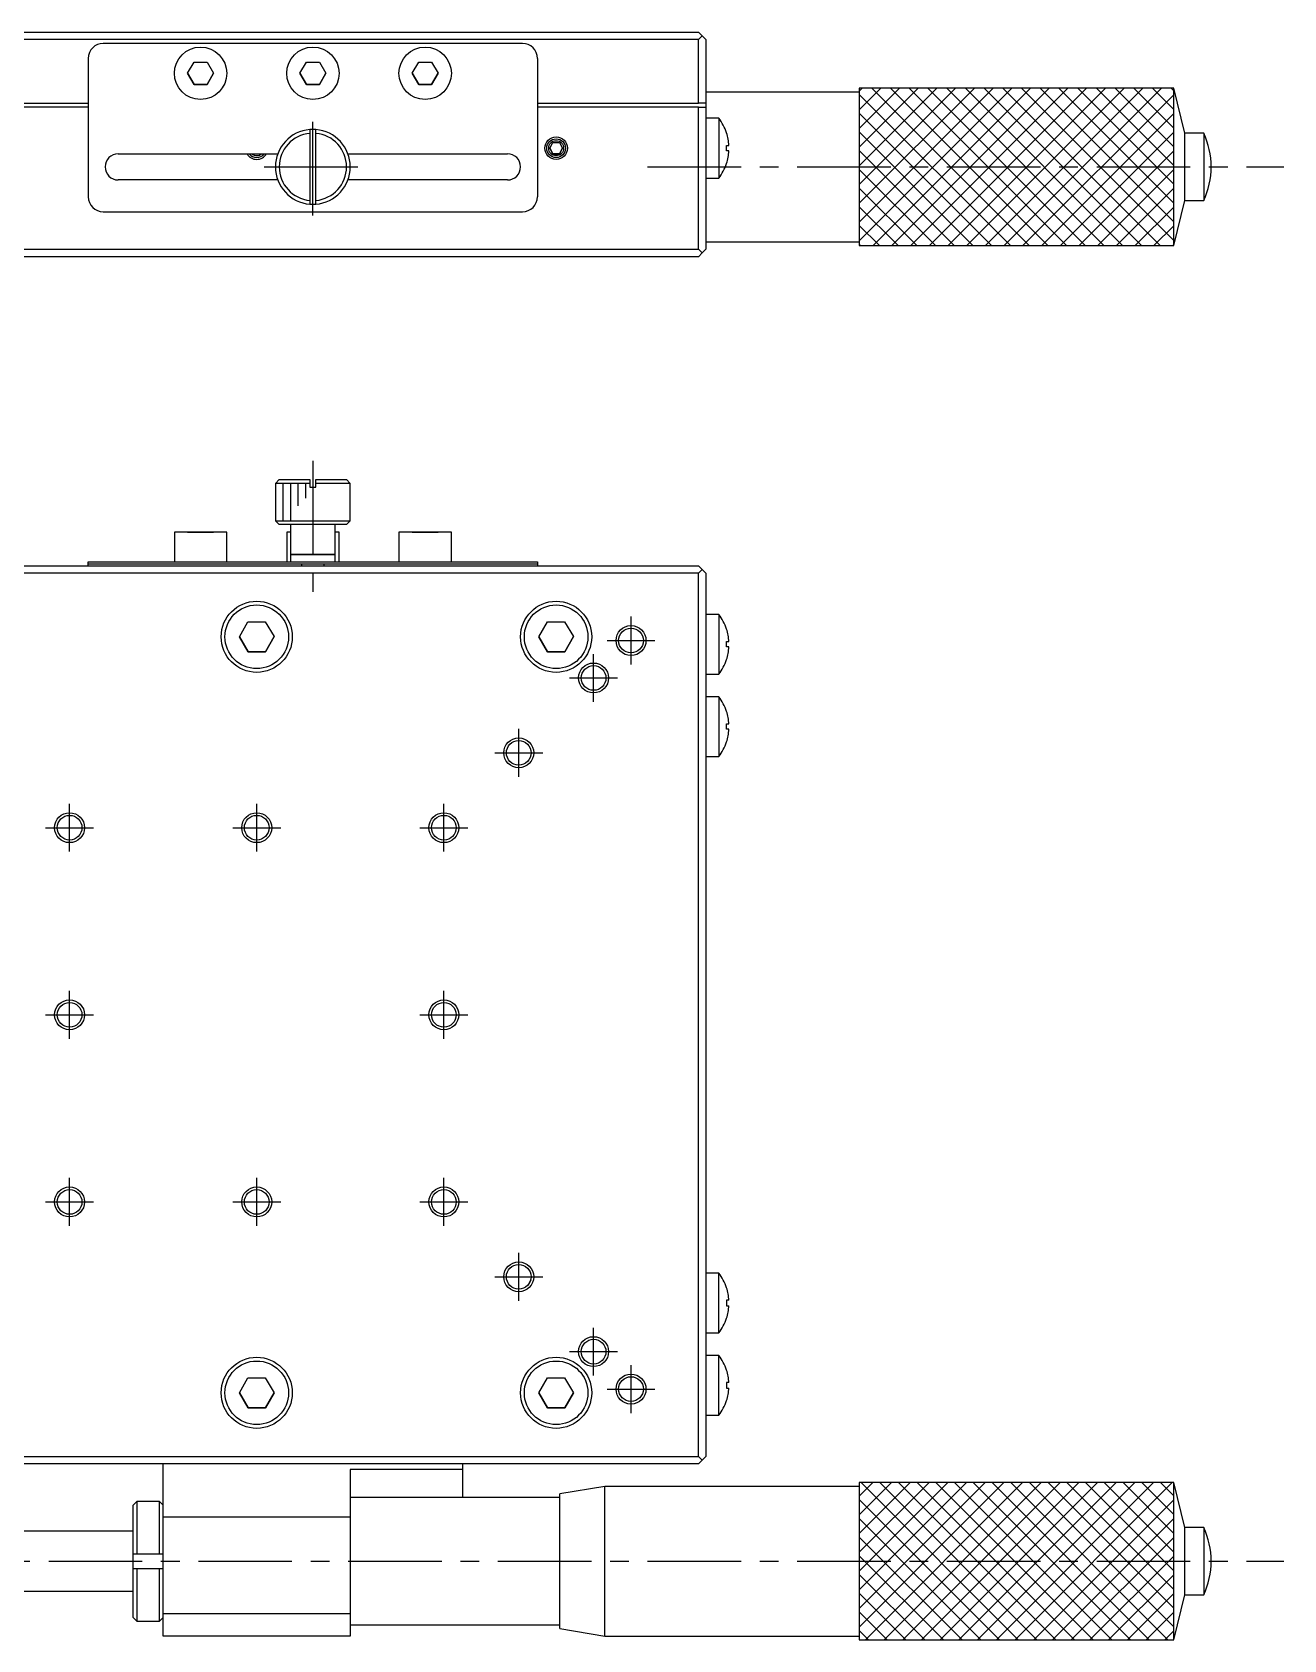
# Model space of a CAD drawing. Extents: x -231 to 383, y -28 to 309.
# Drawn here: x -73.7 to 93.5, y 94.3 to 309 of the extents above; entities that cross this region are included whole.
import ezdxf

# ---------------------------------------------------------------- set-up
doc = ezdxf.new("R2010")
doc.units = 0
doc.header["$LTSCALE"] = 10
doc.linetypes.add('CENTER', pattern=[2, 1.25, -0.25, 0.25, -0.25])
doc.layers.get('0').update_dxf_attribs({"linetype": 'CONTINUOUS'})
doc.layers.add('CENTER', color=1, linetype='CENTER')

msp = doc.modelspace()

# ---------------------------------------------------------------- linework, layer by layer
at = {"color": 7, "linetype": 'CONTINUOUS'}
for p, q in [((-102.739246, 309.047833), (15.260754, 309.047833)), ((15.260754, 308.047833), (-102.739246, 308.047833)), ((-8.239246, 307.547833), (-64.239246, 307.547833)), ((15.260754, 309.047833), (15.760754, 308.547833)), ((15.260754, 308.047833), (15.760754, 308.547833)), ((15.260754, 299.547833), (15.260754, 308.047833)), ((15.760754, 308.547833), (16.260754, 308.047833)), ((16.260754, 308.047833), (16.260754, 299.547833)), ((-66.239246, 305.547833), (-66.239246, 287.047833)), ((-52.971297, 303.547833), (-52.105272, 305.047833)), ((-52.105272, 305.047833), (-50.373221, 305.047833)), ((-50.373221, 305.047833), (-49.507195, 303.547833)), ((-37.971297, 303.547833), (-37.105272, 305.047833)), ((-37.105272, 305.047833), (-35.373221, 305.047833)), ((-35.373221, 305.047833), (-34.507195, 303.547833)), ((-22.971297, 303.547833), (-22.105272, 305.047833)), ((-22.105272, 305.047833), (-20.373221, 305.047833)), ((-20.373221, 305.047833), (-19.507195, 303.547833)), ((-6.239246, 305.547833), (-6.239246, 287.047833)), ((-52.105272, 302.047833), (-52.971297, 303.547833)), ((-52.971297, 303.547833), (-52.105272, 302.047833)), ((-49.507195, 303.547833), (-50.373221, 302.047833)), ((-50.373221, 302.047833), (-49.507195, 303.547833)), ((-37.105272, 302.047833), (-37.971297, 303.547833)), ((-37.971297, 303.547833), (-37.105272, 302.047833)), ((-34.507195, 303.547833), (-35.373221, 302.047833)), ((-35.373221, 302.047833), (-34.507195, 303.547833)), ((-22.105272, 302.047833), (-22.971297, 303.547833)), ((-22.971297, 303.547833), (-22.105272, 302.047833)), ((-19.507195, 303.547833), (-20.373221, 302.047833)), ((-20.373221, 302.047833), (-19.507195, 303.547833)), ((-50.373221, 302.047833), (-52.105272, 302.047833)), ((-52.105272, 302.047833), (-50.373221, 302.047833)), ((-35.373221, 302.047833), (-37.105272, 302.047833)), ((-37.105272, 302.047833), (-35.373221, 302.047833)), ((-20.373221, 302.047833), (-22.105272, 302.047833)), ((-22.105272, 302.047833), (-20.373221, 302.047833)), ((36.760754, 301.047833), (16.260773, 301.047833)), ((36.760754, 301.547833), (36.760754, 280.547833)), ((78.760754, 301.547833), (36.760754, 301.547833)), ((78.760754, 301.547833), (36.760754, 301.547833)), ((36.760754, 301.547833), (36.760754, 280.547833)), ((78.760754, 291.047833), (78.760754, 301.547833)), ((80.260754, 295.547833), (78.760754, 301.547833)), ((78.760754, 280.547833), (78.760754, 301.547833)), ((-102.739246, 299.547833), (-66.239246, 299.547833)), ((-66.239246, 299.047833), (-102.739246, 299.047833)), ((-6.239246, 299.547833), (15.260754, 299.547833)), ((15.260754, 299.047833), (-6.239246, 299.047833)), ((16.260754, 299.547833), (15.260754, 299.547833)), ((15.260754, 280.047833), (15.260754, 299.047833)), ((15.260754, 299.047833), (16.260754, 299.047833)), ((16.260754, 299.547833), (16.260754, 299.047833)), ((16.260754, 299.047833), (16.260754, 295.197833)), ((17.984229, 297.547833), (16.260754, 297.547833)), ((17.984229, 297.547833), (16.260754, 297.547833)), ((17.984229, 297.547833), (17.984229, 289.547833)), ((-36.639246, 296.031807), (-36.639246, 295.53002)), ((-36.639246, 295.53002), (-36.639246, 286.565646)), ((-35.839246, 295.53002), (-35.839246, 296.031807)), ((-35.839246, 286.565646), (-35.839246, 295.53002)), ((-4.605272, 293.547833), (-4.172259, 294.297833)), ((-4.172259, 294.297833), (-3.306233, 294.297833)), ((-3.306233, 294.297833), (-2.873221, 293.547833)), ((16.260754, 295.197833), (16.260754, 291.897833)), ((19.023336, 295.583263), (19.032385, 295.587677)), ((80.260754, 291.047833), (80.260754, 295.547833)), ((82.760754, 295.547833), (80.260754, 295.547833)), ((82.760754, 295.547833), (82.760754, 286.547833)), ((-62.239246, 292.797833), (-40.922995, 292.797833)), ((-31.555498, 292.797833), (-10.239246, 292.797833)), ((-4.172259, 292.797833), (-4.605272, 293.547833)), ((-4.605272, 293.547833), (-4.172259, 292.797833)), ((-3.306233, 292.797833), (-4.172259, 292.797833)), ((-4.172259, 292.797833), (-3.306233, 292.797833)), ((-2.873221, 293.547833), (-3.306233, 292.797833)), ((-3.306233, 292.797833), (-2.873221, 293.547833)), ((19.023336, 293.187833), (19.023336, 293.907833)), ((19.023336, 293.907833), (19.340785, 293.907833)), ((19.340785, 293.187833), (19.023336, 293.187833)), ((16.260754, 291.897833), (16.260754, 280.047833)), ((19.032385, 291.507989), (19.023336, 291.512402)), ((78.760754, 280.547833), (78.760754, 291.047833)), ((80.260754, 286.547833), (80.260754, 291.047833)), ((-40.922995, 289.297833), (-62.239246, 289.297833)), ((-10.239246, 289.297833), (-31.555498, 289.297833)), ((16.260754, 289.547833), (17.984229, 289.547833)), ((16.260754, 289.547833), (17.984229, 289.547833)), ((-36.639246, 286.565646), (-36.639246, 286.063858)), ((-35.839246, 286.063858), (-35.839246, 286.565646)), ((78.760754, 280.547833), (80.260754, 286.547833)), ((80.260754, 286.547833), (82.760754, 286.547833)), ((-64.239246, 285.047833), (-8.239246, 285.047833)), ((-102.739246, 280.047833), (15.260754, 280.047833)), ((15.260754, 280.047833), (15.760754, 279.547833)), ((15.760754, 279.547833), (15.260754, 279.047833)), ((15.760754, 279.547833), (16.260754, 280.047833)), ((16.260754, 281.047833), (36.760754, 281.047833)), ((36.760754, 280.547833), (78.760754, 280.547833)), ((15.260754, 279.047833), (-102.739246, 279.047833)), ((-40.739246, 249.269549), (-41.239246, 248.769549)), ((-40.739246, 249.269549), (-36.639246, 249.269549)), ((-36.639246, 249.269549), (-36.639246, 248.769549)), ((-35.839246, 249.269549), (-31.739246, 249.269549)), ((-35.839246, 248.769549), (-35.839246, 249.269549)), ((-31.239246, 248.769549), (-31.739246, 249.269549)), ((-36.639246, 248.769549), (-41.239246, 248.769549)), ((-41.239246, 248.769549), (-41.239246, 243.769549)), ((-36.639246, 248.769549), (-36.639246, 248.269549)), ((-36.639246, 248.269549), (-35.839246, 248.269549)), ((-31.239246, 248.769549), (-35.839246, 248.769549)), ((-35.839246, 248.269549), (-35.839246, 248.769549)), ((-31.239246, 243.769549), (-31.239246, 248.769549)), ((-41.239246, 243.769549), (-31.239246, 243.769549)), ((-41.239246, 243.769549), (-40.739246, 243.269549)), ((-31.739246, 243.269549), (-40.739246, 243.269549)), ((-39.239246, 243.269549), (-39.239246, 239.269549)), ((-33.239246, 239.269549), (-33.239246, 243.269549)), ((-31.739246, 243.269549), (-31.239246, 243.769549)), ((-51.239246, 242.269549), (-54.739246, 242.269549)), ((-47.739246, 242.269549), (-54.739246, 242.269549)), ((-54.739246, 242.269549), (-54.739246, 238.269549)), ((-52.105272, 242.269549), (-52.971297, 242.269549)), ((-52.971297, 242.269549), (-52.105272, 242.269549)), ((-50.373221, 242.269549), (-52.105272, 242.269549)), ((-52.105272, 242.269549), (-50.373221, 242.269549)), ((-47.739246, 242.269549), (-51.239246, 242.269549)), ((-49.507195, 242.269549), (-50.373221, 242.269549)), ((-50.373221, 242.269549), (-49.507195, 242.269549)), ((-47.739246, 238.269549), (-47.739246, 242.269549)), ((-39.239246, 242.269549), (-39.739246, 242.269549)), ((-39.239246, 242.269549), (-39.739246, 242.269549)), ((-39.739246, 242.269549), (-39.739246, 238.269549)), ((-32.739246, 242.269549), (-33.239246, 242.269549)), ((-32.739246, 242.269549), (-33.239246, 242.269549)), ((-32.739246, 238.269549), (-32.739246, 242.269549)), ((-21.239246, 242.269549), (-24.739246, 242.269549)), ((-17.739246, 242.269549), (-24.739246, 242.269549)), ((-24.739246, 242.269549), (-24.739246, 238.269549)), ((-22.105272, 242.269549), (-22.971297, 242.269549)), ((-22.971297, 242.269549), (-22.105272, 242.269549)), ((-20.373221, 242.269549), (-22.105272, 242.269549)), ((-22.105272, 242.269549), (-20.373221, 242.269549)), ((-17.739246, 242.269549), (-21.239246, 242.269549)), ((-19.507195, 242.269549), (-20.373221, 242.269549)), ((-20.373221, 242.269549), (-19.507195, 242.269549)), ((-17.739246, 238.269549), (-17.739246, 242.269549)), ((-39.239246, 239.269549), (-36.239247, 239.269549)), ((-36.239246, 239.269549), (-39.239246, 239.269549)), ((-39.239246, 239.269549), (-39.239246, 238.269549)), ((-36.239247, 239.269549), (-33.239246, 239.269549)), ((-33.239246, 239.269549), (-36.239246, 239.269549)), ((-33.239246, 238.269549), (-33.239246, 239.269549)), ((-102.739246, 237.769549), (15.260754, 237.769549)), ((15.260754, 236.769549), (-102.739246, 236.769549)), ((-66.239246, 237.969549), (-66.239246, 238.269549)), ((-66.239246, 238.269549), (-64.239246, 238.269549)), ((-66.239246, 237.769549), (-66.239246, 237.969549)), ((-64.239246, 237.969549), (-66.239246, 237.969549)), ((-64.239246, 238.269549), (-8.239246, 238.269549)), ((-8.239246, 237.969549), (-64.239246, 237.969549)), ((-37.739246, 237.969549), (-37.739246, 237.769568)), ((-34.739246, 237.769568), (-34.739246, 237.969549)), ((-8.239246, 238.269549), (-6.239246, 238.269549)), ((-6.239246, 237.969549), (-8.239246, 237.969549)), ((-6.239246, 238.269549), (-6.239246, 237.969549)), ((-6.239246, 237.969549), (-6.239246, 237.769549)), ((15.260754, 237.769549), (15.760754, 237.269549)), ((15.760754, 237.269549), (15.260754, 236.769549)), ((15.260754, 118.769549), (15.260754, 236.769549)), ((15.760754, 237.269549), (16.260754, 236.769549)), ((16.260754, 236.769549), (16.260754, 228.919549)), ((-46.048553, 228.248634), (-44.912013, 230.259009)), ((-44.912013, 230.259009), (-42.602706, 230.279925)), ((-42.602706, 230.279925), (-41.42994, 228.290464)), ((-6.048553, 228.248634), (-4.912013, 230.259009)), ((-4.912013, 230.259009), (-2.602706, 230.279925)), ((-2.602706, 230.279925), (-1.42994, 228.290464)), ((17.984229, 231.269549), (16.260754, 231.269549)), ((17.984229, 231.269549), (17.984229, 223.269549)), ((-44.875786, 226.259173), (-46.048553, 228.248634)), ((-46.048553, 228.248634), (-44.875786, 226.259173)), ((-41.42994, 228.290464), (-42.56648, 226.280089)), ((-42.56648, 226.280089), (-41.42994, 228.290464)), ((-4.875786, 226.259173), (-6.048553, 228.248634)), ((-6.048553, 228.248634), (-4.875786, 226.259173)), ((-1.42994, 228.290464), (-2.56648, 226.280089)), ((-2.56648, 226.280089), (-1.42994, 228.290464)), ((16.260754, 228.919549), (16.260754, 225.619549)), ((19.023336, 229.30498), (19.032385, 229.309393)), ((-42.56648, 226.280089), (-44.875786, 226.259173)), ((-44.875786, 226.259173), (-42.56648, 226.280089)), ((-2.56648, 226.280089), (-4.875786, 226.259173)), ((-4.875786, 226.259173), (-2.56648, 226.280089)), ((16.260754, 225.619549), (16.260754, 217.919549)), ((19.023336, 227.629549), (19.340785, 227.629549)), ((19.023336, 226.909549), (19.023336, 227.629549)), ((19.340785, 226.909549), (19.023336, 226.909549)), ((19.032385, 225.229705), (19.023336, 225.234119)), ((16.260754, 223.269549), (17.984229, 223.269549)), ((17.984229, 220.269549), (16.260754, 220.269549)), ((17.984229, 220.269549), (17.984229, 216.269549)), ((16.260754, 217.919549), (16.260754, 214.619549)), ((19.023336, 218.30498), (19.032385, 218.309393)), ((19.023336, 218.30498), (19.032385, 218.309393)), ((17.984229, 216.269549), (17.984229, 212.269549)), ((19.023336, 216.629549), (19.340785, 216.629549)), ((19.023336, 215.909549), (19.023336, 216.629549)), ((19.340785, 215.909549), (19.023336, 215.909549)), ((16.260754, 214.619549), (16.260754, 140.919549)), ((19.032385, 214.229705), (19.023336, 214.234119)), ((19.032385, 214.229705), (19.023336, 214.234119)), ((16.260754, 212.269549), (17.984229, 212.269549)), ((17.984229, 143.269549), (16.260754, 143.269549)), ((17.984229, 139.269549), (17.984229, 143.269549)), ((16.260754, 140.919549), (16.260754, 137.619549)), ((19.032385, 141.309393), (19.023336, 141.30498)), ((19.032385, 141.309393), (19.023336, 141.30498)), ((19.340785, 139.629549), (19.023336, 139.629549)), ((19.023336, 139.629549), (19.023336, 138.909549)), ((16.260754, 137.619549), (16.260754, 129.919549)), ((17.984229, 135.269549), (17.984229, 139.269549)), ((19.023336, 138.909549), (19.340785, 138.909549)), ((19.023336, 137.234119), (19.032385, 137.229705)), ((19.023336, 137.234119), (19.032385, 137.229705)), ((16.260754, 135.269549), (17.984229, 135.269549)), ((17.984229, 132.269549), (16.260754, 132.269549)), ((17.984229, 124.269549), (17.984229, 132.269549)), ((-46.048553, 127.248634), (-44.912013, 129.259009)), ((-44.912013, 129.259009), (-42.602706, 129.279925)), ((-42.602706, 129.279925), (-41.42994, 127.290464)), ((-6.048553, 127.248634), (-4.912013, 129.259009)), ((-4.912013, 129.259009), (-2.602706, 129.279925)), ((-2.602706, 129.279925), (-1.42994, 127.290464)), ((16.260754, 129.919549), (16.260754, 126.619549)), ((19.032385, 130.309393), (19.023336, 130.30498)), ((-44.875786, 125.259173), (-46.048553, 127.248634)), ((-46.048553, 127.248634), (-44.875786, 125.259173)), ((-41.42994, 127.290464), (-42.56648, 125.280089)), ((-42.56648, 125.280089), (-41.42994, 127.290464)), ((-4.875786, 125.259173), (-6.048553, 127.248634)), ((-6.048553, 127.248634), (-4.875786, 125.259173)), ((-1.42994, 127.290464), (-2.56648, 125.280089)), ((-2.56648, 125.280089), (-1.42994, 127.290464)), ((19.340785, 128.629549), (19.023336, 128.629549)), ((19.023336, 128.629549), (19.023336, 127.909549)), ((19.023336, 127.909549), (19.340785, 127.909549)), ((-42.56648, 125.280089), (-44.875786, 125.259173)), ((-44.875786, 125.259173), (-42.56648, 125.280089)), ((-2.56648, 125.280089), (-4.875786, 125.259173)), ((-4.875786, 125.259173), (-2.56648, 125.280089)), ((16.260754, 126.619549), (16.260754, 118.769549)), ((19.023336, 126.234119), (19.032385, 126.229705)), ((16.260754, 124.269549), (17.984229, 124.269549)), ((-102.739246, 118.769549), (15.260754, 118.769549)), ((15.260754, 118.769549), (15.760754, 118.269549)), ((15.760754, 118.269549), (15.260754, 117.769549)), ((16.260754, 118.769549), (15.760754, 118.269549)), ((15.260754, 117.769549), (-102.739246, 117.769549)), ((-56.239246, 110.672129), (-56.239246, 117.769549)), ((-16.239246, 117.041609), (-31.239246, 117.041609)), ((-31.239246, 117.041609), (-31.239246, 110.672129)), ((-16.239246, 117.769549), (-16.239246, 117.041609)), ((-16.239246, 117.041609), (-16.239246, 113.269549)), ((2.760754, 114.769549), (-3.239246, 113.769549)), ((2.760754, 94.769549), (2.760754, 114.769549)), ((36.760754, 114.769549), (2.760754, 114.769549)), ((36.760754, 115.269549), (36.760754, 104.769549)), ((78.760754, 115.269549), (36.760754, 115.269549)), ((36.760754, 115.269549), (36.760754, 94.269549)), ((78.760754, 94.269549), (78.760754, 115.269549)), ((80.260754, 109.269549), (78.760754, 115.269549)), ((78.760754, 94.269549), (78.760754, 115.269549)), ((-59.739246, 112.769549), (-60.239246, 112.269549)), ((-60.239246, 105.769549), (-60.239246, 112.269549)), ((-59.739246, 112.769549), (-59.739246, 105.769549)), ((-56.739246, 112.769549), (-59.739246, 112.769549)), ((-56.739246, 105.769549), (-56.739246, 112.769549)), ((-56.239246, 112.269549), (-56.739246, 112.769549)), ((-3.239246, 113.269549), (-31.239246, 113.269549)), ((-3.239246, 95.769549), (-3.239246, 113.769549)), ((-31.239246, 110.672129), (-56.239246, 110.672129)), ((-56.239246, 97.769549), (-56.239246, 110.672129)), ((-31.239246, 110.672129), (-31.239246, 97.769549)), ((-60.239246, 108.769549), (-94.239246, 108.769549)), ((80.260754, 100.269549), (80.260754, 109.269549)), ((82.760754, 109.269549), (80.260754, 109.269549)), ((82.760754, 109.269549), (82.760754, 100.269549)), ((-60.239246, 105.769549), (-59.739246, 105.769549)), ((-60.239246, 103.769549), (-60.239246, 105.769549)), ((-59.739246, 105.769549), (-56.739246, 105.769549)), ((-56.739246, 105.769549), (-56.239246, 105.769549)), ((-60.239246, 97.269549), (-60.239246, 103.769549)), ((-59.739246, 103.769549), (-60.239246, 103.769549)), ((-59.739246, 103.769549), (-59.739246, 96.769549)), ((-56.739246, 103.769549), (-59.739246, 103.769549)), ((-56.739246, 96.769549), (-56.739246, 103.769549)), ((-56.239246, 103.769549), (-56.739246, 103.769549)), ((36.760754, 104.769549), (36.760754, 94.269549)), ((-94.239246, 100.769549), (-60.239246, 100.769549)), ((78.760754, 94.269549), (80.260754, 100.269549)), ((80.260754, 100.269549), (82.760754, 100.269549)), ((-60.239246, 97.269549), (-59.739246, 96.769549)), ((-59.739246, 96.769549), (-56.739246, 96.769549)), ((-56.739246, 96.769549), (-56.239246, 97.269549)), ((-56.239246, 97.769549), (-31.239246, 97.769549)), ((-56.239246, 94.769549), (-56.239246, 97.769549)), ((-31.239246, 97.769549), (-31.239246, 94.769549)), ((-31.239246, 94.769549), (-56.239246, 94.769549)), ((-31.239246, 96.269549), (-3.239246, 96.269549)), ((-3.239246, 95.769549), (2.760754, 94.769549)), ((2.760754, 94.769549), (36.760754, 94.769549)), ((36.760754, 94.269549), (78.760754, 94.269549)), ((36.760754, 94.269549), (78.760754, 94.269549))]:
    msp.add_line(p, q, dxfattribs=at)
at = {"color": 3, "linetype": 'CONTINUOUS'}
for p, q in [((36.760754, 301.18366), (37.124927, 301.547833)), ((36.760754, 298.68366), (39.624927, 301.547833)), ((36.760754, 296.18366), (42.124927, 301.547833)), ((36.760754, 293.68366), (44.624927, 301.547833)), ((36.760754, 291.18366), (47.124927, 301.547833)), ((36.760754, 288.68366), (49.624927, 301.547833)), ((36.760754, 286.18366), (52.124927, 301.547833)), ((36.760754, 283.68366), (54.624927, 301.547833)), ((36.760754, 281.18366), (57.124927, 301.547833)), ((36.760754, 300.720675), (56.933596, 280.547833)), ((38.433596, 301.547833), (59.433596, 280.547833)), ((38.624927, 280.547833), (59.624927, 301.547833)), ((40.933596, 301.547833), (61.933596, 280.547833)), ((41.124927, 280.547833), (62.124927, 301.547833)), ((43.433596, 301.547833), (64.433596, 280.547833)), ((43.624927, 280.547833), (64.624927, 301.547833)), ((45.933596, 301.547833), (66.933596, 280.547833)), ((46.124927, 280.547833), (67.124927, 301.547833)), ((48.433596, 301.547833), (69.433596, 280.547833)), ((48.624927, 280.547833), (69.624927, 301.547833)), ((50.933596, 301.547833), (71.933596, 280.547833)), ((51.124927, 280.547833), (72.124927, 301.547833)), ((53.433596, 301.547833), (74.433596, 280.547833)), ((53.624927, 280.547833), (74.624927, 301.547833)), ((55.933596, 301.547833), (76.933596, 280.547833)), ((56.124927, 280.547833), (77.124927, 301.547833)), ((58.433596, 301.547833), (78.760754, 281.220675)), ((60.933596, 301.547833), (78.760754, 283.720675)), ((63.433596, 301.547833), (78.760754, 286.220675)), ((65.933596, 301.547833), (78.760754, 288.720675)), ((68.433596, 301.547833), (78.760754, 291.220675)), ((70.933596, 301.547833), (78.760754, 293.720675)), ((73.433596, 301.547833), (78.760754, 296.220675)), ((75.933596, 301.547833), (78.760754, 298.720675)), ((78.433596, 301.547833), (78.760754, 301.220675)), ((58.624927, 280.547833), (78.760754, 300.68366)), ((36.760754, 298.220675), (54.433596, 280.547833)), ((61.124927, 280.547833), (78.760754, 298.18366)), ((36.760754, 295.720675), (51.933596, 280.547833)), ((63.624927, 280.547833), (78.760754, 295.68366)), ((36.760754, 293.220675), (49.433596, 280.547833)), ((66.124927, 280.547833), (78.760754, 293.18366)), ((36.760754, 290.720675), (46.933596, 280.547833)), ((68.624927, 280.547833), (78.760754, 290.68366)), ((36.760754, 288.220675), (44.433596, 280.547833)), ((71.124927, 280.547833), (78.760754, 288.18366)), ((36.760754, 285.720675), (41.933596, 280.547833)), ((73.624927, 280.547833), (78.760754, 285.68366)), ((36.760754, 283.220675), (39.433596, 280.547833)), ((76.124927, 280.547833), (78.760754, 283.18366)), ((36.760754, 280.720675), (36.933596, 280.547833)), ((78.624927, 280.547833), (78.760754, 280.68366)), ((-40.239246, 248.769549), (-40.239246, 243.769549)), ((-39.239246, 248.769549), (-39.239246, 243.769549)), ((-38.239246, 248.769549), (-38.239246, 245.769549)), ((-37.239246, 248.769549), (-37.239246, 246.769549)), ((36.760754, 113.461943), (38.56836, 115.269549)), ((36.760754, 110.961943), (41.06836, 115.269549)), ((36.760754, 108.461943), (43.56836, 115.269549)), ((36.760754, 105.961943), (46.06836, 115.269549)), ((36.760754, 103.461943), (48.56836, 115.269549)), ((36.760754, 100.961943), (51.06836, 115.269549)), ((36.760754, 98.461943), (53.56836, 115.269549)), ((36.760754, 95.961943), (56.06836, 115.269549)), ((36.990164, 115.269549), (57.990164, 94.269549)), ((37.56836, 94.269549), (58.56836, 115.269549)), ((39.490164, 115.269549), (60.490164, 94.269549)), ((40.06836, 94.269549), (61.06836, 115.269549)), ((41.990164, 115.269549), (62.990164, 94.269549)), ((42.56836, 94.269549), (63.56836, 115.269549)), ((44.490164, 115.269549), (65.490164, 94.269549)), ((45.06836, 94.269549), (66.06836, 115.269549)), ((46.990164, 115.269549), (67.990164, 94.269549)), ((47.56836, 94.269549), (68.56836, 115.269549)), ((49.490164, 115.269549), (70.490164, 94.269549)), ((50.06836, 94.269549), (71.06836, 115.269549)), ((51.990164, 115.269549), (72.990164, 94.269549)), ((52.56836, 94.269549), (73.56836, 115.269549)), ((54.490164, 115.269549), (75.490164, 94.269549)), ((55.06836, 94.269549), (76.06836, 115.269549)), ((56.990164, 115.269549), (77.990164, 94.269549)), ((57.56836, 94.269549), (78.56836, 115.269549)), ((59.490164, 115.269549), (78.760754, 95.998959)), ((61.990164, 115.269549), (78.760754, 98.498959)), ((64.490164, 115.269549), (78.760754, 100.998959)), ((66.990164, 115.269549), (78.760754, 103.498959)), ((69.490164, 115.269549), (78.760754, 105.998959)), ((71.990164, 115.269549), (78.760754, 108.498959)), ((74.490164, 115.269549), (78.760754, 110.998959)), ((76.990164, 115.269549), (78.760754, 113.498959)), ((36.760754, 112.998959), (55.490164, 94.269549)), ((60.06836, 94.269549), (78.760754, 112.961943)), ((36.760754, 110.498959), (52.990164, 94.269549)), ((62.56836, 94.269549), (78.760754, 110.461943)), ((36.760754, 107.998959), (50.490164, 94.269549)), ((65.06836, 94.269549), (78.760754, 107.961943)), ((36.760754, 105.498959), (47.990164, 94.269549)), ((67.56836, 94.269549), (78.760754, 105.461943)), ((36.760754, 102.998959), (45.490164, 94.269549)), ((70.06836, 94.269549), (78.760754, 102.961943)), ((36.760754, 100.498959), (42.990164, 94.269549)), ((72.56836, 94.269549), (78.760754, 100.461943)), ((36.760754, 97.998959), (40.490164, 94.269549)), ((75.06836, 94.269549), (78.760754, 97.961943)), ((36.760754, 95.498959), (37.990164, 94.269549)), ((77.56836, 94.269549), (78.760754, 95.461943))]:
    msp.add_line(p, q, dxfattribs=at)
at = {"color": 7, "linetype": 'CONTINUOUS'}
for centre, radius in [((-51.239246, 303.547833), 3.5), ((-36.239246, 303.547833), 3.5), ((-21.239246, 303.547833), 3.5), ((-3.739246, 293.547833), 1.25), ((-3.739246, 293.547833), 1), ((-43.739246, 228.269549), 4.75), ((-43.739246, 228.269549), 4.25), ((-3.739246, 228.269549), 4.75), ((-3.739246, 228.269549), 4.25), ((6.260754, 227.769549), 1.65), ((1.260754, 222.769549), 1.65), ((-8.739246, 212.769549), 1.65), ((-68.739246, 202.769549), 1.65), ((-43.739246, 202.769549), 1.65), ((-18.739246, 202.769549), 1.65), ((-68.739246, 177.769549), 1.65), ((-18.739246, 177.769549), 1.65), ((-68.739246, 152.769549), 1.65), ((-43.739246, 152.769549), 1.65), ((-18.739246, 152.769549), 1.65), ((-8.739246, 142.769549), 1.65), ((1.260754, 132.769549), 1.65), ((-43.739246, 127.269549), 4.75), ((-43.739246, 127.269549), 4.25), ((-3.739246, 127.269549), 4.75), ((-3.739246, 127.269549), 4.25), ((6.260754, 127.769549), 1.65)]:
    msp.add_circle(centre, radius, dxfattribs=at)
at = {"color": 3, "linetype": 'CONTINUOUS'}
for centre, radius in [((-3.739246, 293.547833), 1.5), ((6.260754, 227.769549), 2), ((1.260754, 222.769549), 2), ((-8.739246, 212.769549), 2), ((-68.739246, 202.769549), 2), ((-43.739246, 202.769549), 2), ((-18.739246, 202.769549), 2), ((-68.739246, 177.769549), 2), ((-18.739246, 177.769549), 2), ((-68.739246, 152.769549), 2), ((-43.739246, 152.769549), 2), ((-18.739246, 152.769549), 2), ((-8.739246, 142.769549), 2), ((1.260754, 132.769549), 2), ((6.260754, 127.769549), 2)]:
    msp.add_circle(centre, radius, dxfattribs=at)
at = {"color": 7, "linetype": 'CONTINUOUS'}
for centre, radius, start, end in [((-64.239246, 305.547833), 2, 90, 180), ((-8.239246, 305.547833), 2, 0, 90), ((12.860754, 293.547833), 6.5, 18.289723, 37.979872), ((-36.239246, 291.047833), 5, 94.588566, 265.411434), ((-36.239246, 291.047833), 4.5, 95.099689, 264.900311), ((-36.239246, 291.047833), 5, 85.411434, 94.588566), ((-36.239246, 291.047833), 5, 274.588566, 85.411434), ((-36.239246, 291.047833), 4.5, 275.099689, 84.900311), ((12.860754, 293.547833), 6.490023, 3.179815, 18.277798), ((73.135754, 291.047833), 10.625, 0, 25.057615), ((-62.239246, 291.047833), 1.75, 90, 270), ((-43.739246, 293.547833), 1.25, 216.869898, 323.130102), ((-43.739246, 293.547833), 1, 228.590378, 270), ((-43.739246, 293.547833), 1, 270, 311.409622), ((-10.239246, 291.047833), 1.75, 270, 90), ((12.860754, 293.547833), 6.490023, 341.722202, 356.820185), ((12.860754, 293.547833), 6.5, 322.020128, 341.710277), ((73.135754, 291.047833), 10.625, 334.942385, 0), ((-64.239246, 287.047833), 2, 180, 270), ((-36.239246, 291.047833), 5, 265.411434, 274.588566), ((-8.239246, 287.047833), 2, 270, 0), ((12.860754, 227.269549), 6.5, 18.289723, 37.979872), ((12.860754, 227.269549), 6.490023, 3.179815, 18.277798), ((12.860754, 227.269549), 6.490023, 341.722202, 356.820185), ((12.860754, 227.269549), 6.5, 322.020128, 341.710277), ((12.860754, 216.269549), 6.5, 18.289723, 37.979872), ((12.860754, 216.269549), 6.490023, 3.179815, 18.277798), ((12.860754, 216.269549), 6.490023, 341.722202, 356.820185), ((12.860754, 216.269549), 6.5, 322.020128, 341.710277), ((-3.739246, 140.269549), 4, 148.098151, 158.771747), ((12.860754, 139.269549), 6.5, 18.289723, 37.979872), ((12.860754, 139.269549), 6.490023, 3.179815, 18.277798), ((12.860754, 139.269549), 6.490023, 341.722202, 356.820185), ((12.860754, 139.269549), 6.5, 322.020128, 341.710277), ((12.860754, 128.269549), 6.5, 18.289723, 37.979872), ((12.860754, 128.269549), 6.490023, 3.179815, 18.277798), ((12.860754, 128.269549), 6.490023, 341.722202, 356.820185), ((12.860754, 128.269549), 6.5, 322.020128, 341.710277), ((73.135754, 104.769549), 10.625, 0, 25.057615), ((73.135754, 104.769549), 10.625, 334.942385, 0)]:
    msp.add_arc(centre, radius, start, end, dxfattribs=at)
at = {"color": 3, "linetype": 'CONTINUOUS'}
msp.add_arc((-43.739246, 293.547833), 1.5, 210, 330, dxfattribs=at)
at = {"layer": 'CENTER', "color": 1, "linetype": 'CENTER'}
for p, q in [((-36.239246, 284.547833), (-36.239246, 297.547833)), ((-42.739246, 291.047833), (-29.739246, 291.047833)), ((8.470738, 291.047833), (93.470738, 291.047833)), ((-36.239246, 251.769549), (-36.239246, 231.769549)), ((6.260754, 224.569549), (6.260754, 230.969549)), ((3.060754, 227.769549), (9.460754, 227.769549)), ((1.260754, 219.569549), (1.260754, 225.969549)), ((-1.939246, 222.769549), (4.460754, 222.769549)), ((-8.739246, 209.569549), (-8.739246, 215.969549)), ((-11.939246, 212.769549), (-5.539246, 212.769549)), ((-68.739246, 199.569549), (-68.739246, 205.969549)), ((-43.739246, 199.569549), (-43.739246, 205.969549)), ((-18.739246, 199.569549), (-18.739246, 205.969549)), ((-71.939246, 202.769549), (-65.539246, 202.769549)), ((-46.939246, 202.769549), (-40.539246, 202.769549)), ((-21.939246, 202.769549), (-15.539246, 202.769549)), ((-68.739246, 174.569549), (-68.739246, 180.969549)), ((-18.739246, 174.569549), (-18.739246, 180.969549)), ((-71.939246, 177.769549), (-65.539246, 177.769549)), ((-21.939246, 177.769549), (-15.539246, 177.769549)), ((-68.739246, 149.569549), (-68.739246, 155.969549)), ((-43.739246, 149.569549), (-43.739246, 155.969549)), ((-18.739246, 149.569549), (-18.739246, 155.969549)), ((-71.939246, 152.769549), (-65.539246, 152.769549)), ((-46.939246, 152.769549), (-40.539246, 152.769549)), ((-21.939246, 152.769549), (-15.539246, 152.769549)), ((-8.739246, 139.569549), (-8.739246, 145.969549)), ((-11.939246, 142.769549), (-5.539246, 142.769549)), ((1.260754, 129.569549), (1.260754, 135.969549)), ((-1.939246, 132.769549), (4.460754, 132.769549)), ((6.260754, 124.569549), (6.260754, 130.969549)), ((3.060754, 127.769549), (9.460754, 127.769549)), ((-111.529262, 104.769549), (93.470738, 104.769549))]:
    msp.add_line(p, q, dxfattribs=at)

doc.saveas('drawing.dxf')
